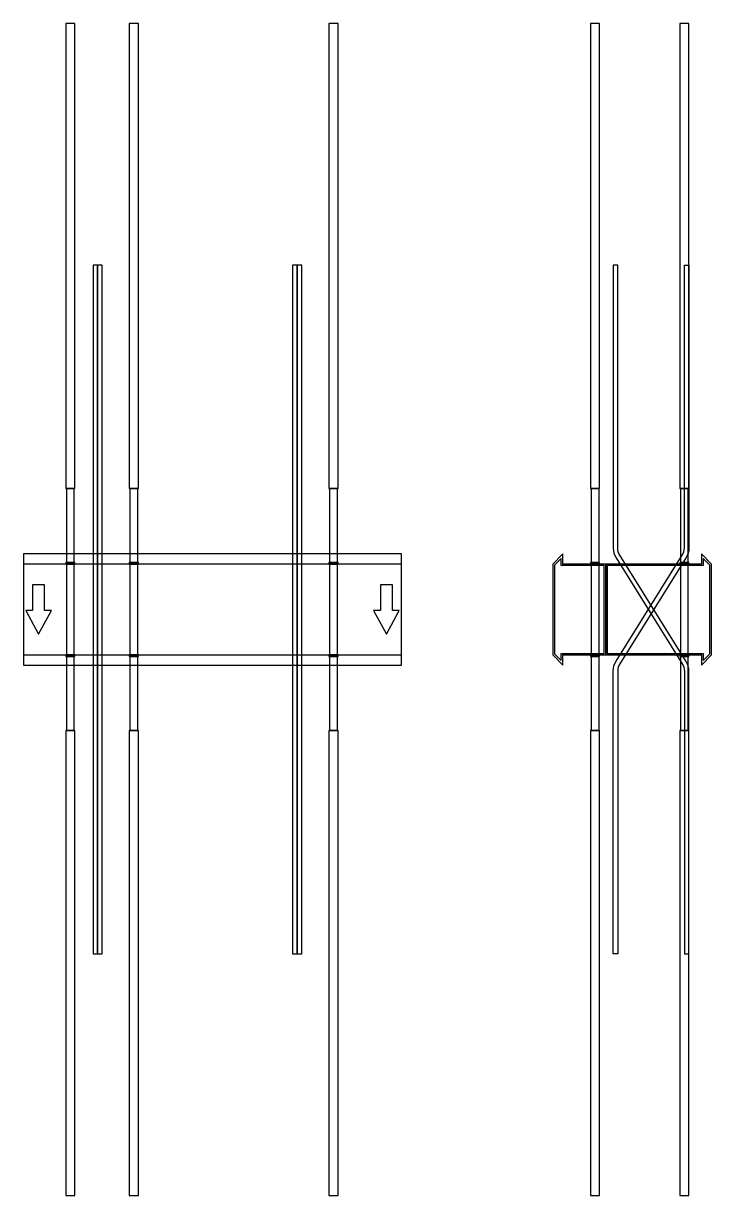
# Model space of a CAD drawing. Extents: x 0 to 910, y -775 to 775.
import ezdxf

# ---------------------------------------------------------------- set-up
doc = ezdxf.new("R2010")
doc.units = 0
doc.layers.add('Halfen', color=7, linetype='CONTINUOUS')

msp = doc.modelspace()

# ---------------------------------------------------------------- linework, layer by layer
at = {"layer": 'Halfen', "color": 7}
for points in [[(68, 160), (68, 775), (56, 775), (56, 160)], [(152, 160), (152, 775), (140, 775), (140, 160)], [(416, 160), (416, 775), (404, 775), (404, 160)], [(762, 160), (762, 775), (750, 775), (750, 160)], [(880, 160), (880, 775), (868, 775), (868, 160)], [(98, -455.516), (98, 455.381), (92, 455.381), (92, -455.516)], [(104, -455.382), (104, 455.516), (98, 455.516), (98, -455.382)], [(362, -455.516), (362, 455.381), (356, 455.381), (356, -455.516)], [(368, -455.382), (368, 455.516), (362, 455.516), (362, -455.382)], [(780, -455.382), (780, -81.17), (780.234, -77.83), (780.93, -74.555), (782.075, -71.408), (783.647, -68.452), (871.265, 71.766), (872.444, 73.984), (873.303, 76.343), (873.825, 78.8), (874, 81.305), (874, 455.516), (880, 455.516), (880, 81.305), (879.766, 77.965), (879.07, 74.69), (877.925, 71.543), (876.353, 68.587), (788.735, -71.631), (787.556, -73.849), (786.697, -76.208), (786.175, -78.665), (786, -81.17), (786, -455.382)], [(880, -455.516), (880, -81.305), (879.766, -77.965), (879.07, -74.69), (877.925, -71.543), (876.353, -68.587), (788.735, 71.631), (787.556, 73.849), (786.697, 76.208), (786.175, 78.665), (786, 81.17), (786, 455.381), (780, 455.381), (780, 81.17), (780.234, 77.83), (780.93, 74.555), (782.075, 71.408), (783.647, 68.452), (871.265, -71.766), (872.444, -73.984), (873.303, -76.343), (873.825, -78.8), (874, -81.305), (874, -455.516)], [(67.25, 62), (67.25, 160), (56.75, 160), (56.75, 62)], [(151.25, 62), (151.25, 160), (140.75, 160), (140.75, 62)], [(415.25, 62), (415.25, 160), (404.75, 160), (404.75, 62)], [(761.25, 62), (761.25, 160), (750.75, 160), (750.75, 62)], [(879.25, 62), (879.25, 160), (868.75, 160), (868.75, 62)], [(0, -73.5), (500, -73.5), (500, 73.5), (0, 73.5)], [(68, 60), (68, 62), (56, 62), (56, 60)], [(152, 60), (152, 62), (140, 62), (140, 60)], [(416, 60), (416, 62), (404, 62), (404, 60)], [(770, -60), (770, 60), (713.5, 60), (713.5, 73.5), (700, 60), (700, -60), (713.5, -73.5), (713.5, -60)], [(768, -58), (768, 58), (711, 58), (711, 67.25), (702.5, 58.75), (702.5, -58.75), (711, -67.25), (711, -58)], [(762, 60), (762, 62), (750, 62), (750, 60)], [(910, -60), (910, 60), (896.5, 73.5), (896.5, 60), (770, 60), (770, -60), (896.5, -60), (896.5, -73.5)], [(907.5, -58.75), (907.5, 58.75), (899, 67.25), (899, 58), (772, 58), (772, -58), (899, -58), (899, -67.25)], [(880, 60), (880, 62), (868, 62), (868, 60)], [(0, -60), (500, -60), (500, 60), (0, 60)], [(67.25, -60), (67.25, 60), (56.75, 60), (56.75, -60)], [(151.25, -60), (151.25, 60), (140.75, 60), (140.75, -60)], [(415.25, -60), (415.25, 60), (404.75, 60), (404.75, -60)], [(761.25, -60), (761.25, 60), (750.75, 60), (750.75, -60)], [(879.25, -60), (879.25, 60), (868.75, 60), (868.75, -60)], [(20, -32.5), (37, -1.5), (28, -1.5), (28, 32.5), (12, 32.5), (12, -1.5), (3, -1.5)], [(480, -32.5), (497, -1.5), (488, -1.5), (488, 32.5), (472, 32.5), (472, -1.5), (463, -1.5)], [(68, -62), (68, -60), (56, -60), (56, -62)], [(67.25, -160), (67.25, -62), (56.75, -62), (56.75, -160)], [(152, -62), (152, -60), (140, -60), (140, -62)], [(151.25, -160), (151.25, -62), (140.75, -62), (140.75, -160)], [(416, -62), (416, -60), (404, -60), (404, -62)], [(415.25, -160), (415.25, -62), (404.75, -62), (404.75, -160)], [(762, -62), (762, -60), (750, -60), (750, -62)], [(761.25, -160), (761.25, -62), (750.75, -62), (750.75, -160)], [(880, -62), (880, -60), (868, -60), (868, -62)], [(879.25, -160), (879.25, -62), (868.75, -62), (868.75, -160)], [(68, -775), (68, -160), (56, -160), (56, -775)], [(152, -775), (152, -160), (140, -160), (140, -775)], [(416, -775), (416, -160), (404, -160), (404, -775)], [(762, -775), (762, -160), (750, -160), (750, -775)], [(880, -775), (880, -160), (868, -160), (868, -775)]]:
    msp.add_lwpolyline(points, close=True, dxfattribs=at)

doc.saveas('drawing.dxf')
